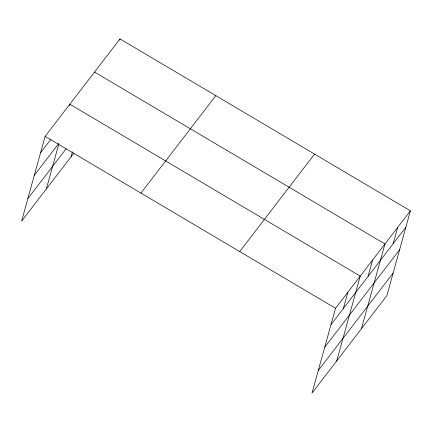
<?xml version="1.0" encoding="UTF-8"?>
<svg xmlns="http://www.w3.org/2000/svg" width="432" height="432" viewBox="0 0 432 432"><rect width="100%" height="100%" fill="white"/><g stroke="black" fill="none" stroke-linecap="round" stroke-linejoin="round"><path stroke-width="0.65" d="M410.4 210.832L335.529 308.281L312.017 393.077L386.883 295.623L410.4 210.832L119.983 38.923L45.117 136.377L21.6 221.168L73.888 153.112M46.305 189.011L58.849 143.786M69.471 105.473L69.822 104.215L360.239 276.124L336.722 360.914M71.015 156.854L72.403 151.832M119.637 40.181L119.983 38.923M343.359 308.529L347.884 292.205M368.064 276.372L372.589 260.042M361.427 328.757L384.944 243.967L94.527 72.058M393.147 243.724L397.672 227.399M40.586 152.701L50.949 139.217M34.322 175.295L58.628 143.656M27.864 198.574L66.123 148.781M140.951 193.104L215.822 95.656M239.695 251.554L314.561 154.105M331.004 324.61L405.875 227.162M324.74 347.204L399.605 249.755M318.281 370.483L393.152 273.029M45.117 136.377L335.529 308.281"/></g></svg>
